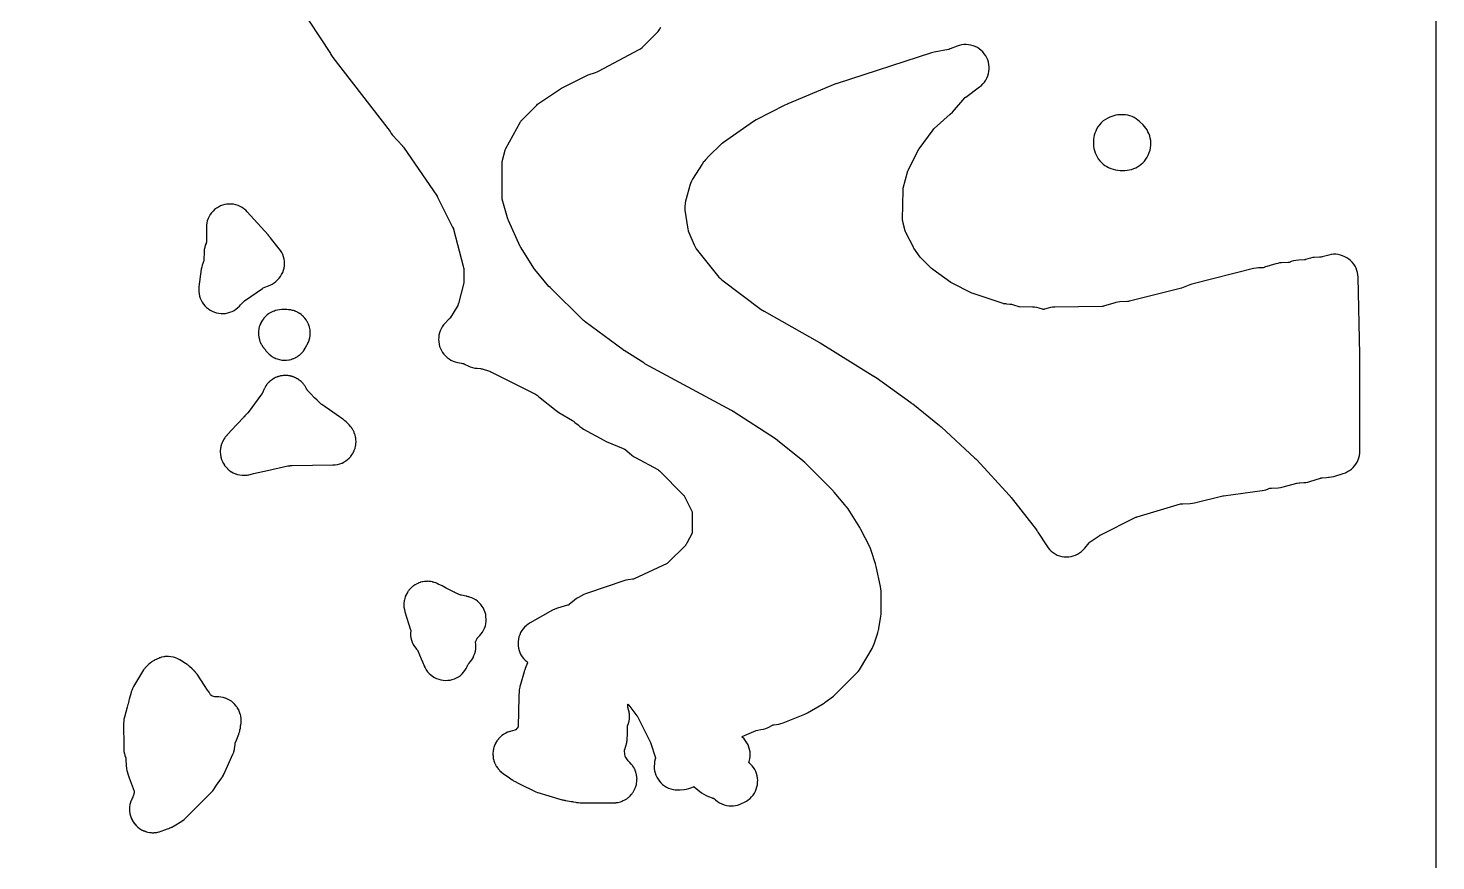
# Model space of a CAD drawing. Header units: millimetres. Extents: x 0 to 300, y 0 to 300.
# Drawn here: x 150 to 300, y 125.6 to 214.3 of the extents above; entities that cross this region are included whole.
import ezdxf

# ---------------------------------------------------------------- set-up
doc = ezdxf.new("R2010")
doc.units = ezdxf.units.MM
doc.layers.add('CUT', color=7, linetype='CONTINUOUS')

msp = doc.modelspace()

# ---------------------------------------------------------------- linework, layer by layer
at = {"layer": 'CUT'}
for points in [[(0, 0.06), (0, 299.94), (0, 299.95), (0, 299.98), (0, 299.99), (0.01, 300), (0.02, 300), (0.05, 300), (0.06, 300), (299.9, 300), (299.91, 300), (299.94, 300), (299.95, 300), (299.96, 300), (299.96, 299.99), (299.96, 299.98), (299.96, 299.95), (299.96, 299.94), (299.96, 0.06)], [(178.83, 216.75), (182.19, 211.62), (182.24, 211.53), (182.31, 211.41), (182.45, 211.22), (188.54, 203.31), (188.58, 203.25), (188.66, 203.12), (188.81, 202.95), (189.87, 201.8), (189.88, 201.78), (189.91, 201.74), (189.95, 201.68), (189.96, 201.66), (193.54, 196.43), (193.56, 196.4), (193.57, 196.39), (193.59, 196.35), (193.59, 196.34), (193.6, 196.34), (195.2, 193.15), (195.28, 192.95), (195.28, 192.94), (195.29, 192.92), (196.33, 188.99), (196.34, 188.96), (196.38, 188.8), (196.39, 188.76), (196.39, 188.75), (196.39, 188.72), (196.39, 187.3), (196.39, 187.24), (196.39, 187.23), (196.39, 187.21), (195.82, 185), (195.8, 184.96), (195.8, 184.94), (195.79, 184.9), (195.76, 184.82), (195.75, 184.81), (195.75, 184.8), (194.97, 183.52), (194.96, 183.51), (194.93, 183.47), (194.91, 183.45), (194.91, 183.44), (194.89, 183.42), (194.85, 183.38), (194.82, 183.35), (194.81, 183.34), (194.4, 182.91), (194.25, 182.73), (194.1, 182.53), (193.98, 182.32), (193.88, 182.1), (193.81, 181.87), (193.75, 181.63), (193.72, 181.39), (193.71, 181.15), (193.72, 180.91), (193.76, 180.67), (193.82, 180.43), (193.91, 180.21), (194.01, 179.99), (194.14, 179.78), (194.28, 179.59), (194.45, 179.41), (194.63, 179.25), (194.82, 179.1), (195.03, 178.98), (195.25, 178.87), (195.47, 178.79), (195.71, 178.73), (196.15, 178.64), (196.24, 178.62), (196.32, 178.61), (196.34, 178.61), (196.36, 178.61), (196.39, 178.6), (196.41, 178.59), (196.42, 178.59), (196.54, 178.51), (196.86, 178.35), (197.09, 178.25), (197.32, 178.18), (197.56, 178.12), (197.81, 178.1), (198.17, 178.07), (198.25, 178.06), (198.36, 178.03), (199.13, 177.78), (199.19, 177.76), (199.25, 177.73), (199.26, 177.72), (204.05, 175.34), (204.14, 175.29), (204.15, 175.28), (204.16, 175.27), (204.17, 175.26), (204.18, 175.26), (204.19, 175.25), (204.2, 175.24), (204.34, 175.11), (206.22, 173.6), (206.53, 173.39), (207.97, 172.55), (207.98, 172.54), (208, 172.52), (208.07, 172.48), (208.13, 172.43), (208.14, 172.42), (208.16, 172.41), (208.23, 172.34), (208.58, 172.06), (208.73, 171.93), (208.77, 171.9), (208.96, 171.75), (208.99, 171.73), (209.16, 171.63), (211.3, 170.43), (211.55, 170.31), (213.37, 169.54), (213.44, 169.51), (213.49, 169.49), (213.55, 169.47), (213.57, 169.46), (213.58, 169.45), (213.59, 169.45), (213.72, 169.33), (213.77, 169.29), (214.3, 168.86), (214.49, 168.72), (214.68, 168.6), (217.06, 167.31), (217.12, 167.27), (217.14, 167.26), (217.15, 167.25), (217.25, 167.16), (219.82, 164.58), (219.85, 164.56), (219.86, 164.55), (219.86, 164.54), (219.87, 164.54), (219.87, 164.53), (219.89, 164.5), (220.7, 162.87), (220.73, 162.82), (220.74, 162.8), (220.74, 162.78), (220.74, 162.77), (220.74, 162.74), (220.74, 160.66), (220.74, 160.64), (220.74, 160.62), (220.73, 160.59), (220.73, 160.58), (220.71, 160.55), (220.15, 159.47), (220.13, 159.44), (220.11, 159.4), (220.08, 159.32), (220.06, 159.3), (220.06, 159.29), (220.03, 159.26), (220, 159.22), (218.16, 157.41), (218.09, 157.34), (218.06, 157.32), (214.56, 155.68), (214.55, 155.68), (214.53, 155.67), (214.47, 155.64), (214.45, 155.63), (214.43, 155.63), (214.37, 155.62), (213.92, 155.56), (213.67, 155.52), (213.43, 155.45), (209.57, 154.16), (209.37, 154.09), (209.18, 153.99), (208.62, 153.69), (208.4, 153.56), (208.2, 153.41), (207.61, 152.92), (207.57, 152.89), (207.55, 152.87), (207.54, 152.87), (207.52, 152.86), (207.51, 152.86), (207.48, 152.85), (207.46, 152.85), (206.37, 152.53), (206.11, 152.44), (205.86, 152.32), (203.46, 150.99), (203.25, 150.86), (203.06, 150.71), (202.88, 150.54), (202.71, 150.36), (202.57, 150.16), (202.45, 149.95), (202.35, 149.72), (202.27, 149.49), (202.21, 149.25), (202.18, 149.01), (202.17, 148.77), (202.19, 148.52), (202.22, 148.28), (202.29, 148.04), (202.37, 147.81), (202.48, 147.59), (202.61, 147.38), (202.76, 147.19), (202.92, 147.01), (203.11, 146.85), (203.2, 146.77), (203.21, 146.77), (203.21, 146.76), (203.21, 146.75), (203.19, 146.71), (202.94, 146.12), (202.94, 146.11), (202.94, 146.1), (202.9, 145.99), (202.87, 145.9), (202.84, 145.82), (202.83, 145.81), (202.82, 145.78), (202.44, 144.42), (202.38, 144.19), (202.38, 144.18), (202.37, 144.15), (202.37, 144.14), (202.31, 143.86), (202.31, 143.85), (202.28, 143.56), (202.28, 143.55), (202.28, 143.5), (202.28, 143.46), (202.27, 143.37), (202.26, 143.06), (202.17, 139.98), (202.17, 139.95), (202.17, 139.93), (202.17, 139.91), (202.17, 139.9), (202.17, 139.89), (202.17, 139.88), (202.16, 139.87), (202.16, 139.86), (202.14, 139.84), (202.13, 139.82), (202.1, 139.78), (202.02, 139.68), (202.02, 139.67), (202.01, 139.66), (202, 139.65), (202, 139.64), (201.99, 139.63), (201.98, 139.62), (201.98, 139.61), (201.97, 139.61), (201.96, 139.6), (201.95, 139.6), (201.94, 139.59), (201.93, 139.59), (201.92, 139.58), (201.91, 139.58), (201.89, 139.57), (201.85, 139.56), (201.32, 139.41), (201.29, 139.4), (201.08, 139.33), (201.06, 139.32), (200.86, 139.23), (200.65, 139.11), (200.63, 139.09), (200.45, 138.97), (200.27, 138.81), (200.1, 138.63), (200.08, 138.6), (199.95, 138.44), (199.93, 138.42), (199.93, 138.41), (199.93, 138.4), (199.92, 138.39), (199.82, 138.23), (199.81, 138.2), (199.71, 138.01), (199.7, 137.98), (199.68, 137.92), (199.66, 137.87), (199.64, 137.84), (199.62, 137.78), (199.61, 137.75), (199.57, 137.61), (199.56, 137.56), (199.56, 137.55), (199.56, 137.53), (199.55, 137.51), (199.55, 137.5), (199.55, 137.47), (199.54, 137.43), (199.52, 137.31), (199.52, 137.29), (199.52, 137.28), (199.51, 137.27), (199.5, 137.12), (199.5, 137.07), (199.5, 137.06), (199.5, 137.05), (199.5, 137.04), (199.5, 137.03), (199.5, 136.99), (199.5, 136.94), (199.5, 136.89), (199.51, 136.85), (199.51, 136.82), (199.51, 136.79), (199.51, 136.78), (199.51, 136.75), (199.52, 136.73), (199.52, 136.72), (199.54, 136.57), (199.54, 136.56), (199.54, 136.54), (199.59, 136.34), (199.6, 136.3), (199.66, 136.12), (199.67, 136.1), (199.68, 136.07), (199.71, 136.01), (199.74, 135.95), (199.77, 135.88), (199.77, 135.87), (199.78, 135.85), (199.85, 135.73), (199.87, 135.7), (199.89, 135.67), (199.89, 135.66), (199.9, 135.64), (199.97, 135.55), (199.98, 135.54), (200.01, 135.5), (200.03, 135.47), (200.04, 135.46), (200.04, 135.45), (200.05, 135.44), (200.19, 135.28), (200.21, 135.26), (200.37, 135.11), (200.39, 135.09), (200.56, 134.96), (200.58, 134.94), (201.26, 134.47), (201.54, 134.27), (201.56, 134.26), (201.58, 134.25), (201.61, 134.23), (201.63, 134.22), (201.66, 134.2), (201.69, 134.17), (201.86, 134.08), (201.87, 134.08), (202.19, 133.92), (202.27, 133.88), (202.34, 133.84), (202.46, 133.78), (203.85, 133.08), (203.86, 133.08), (204.06, 132.99), (204.26, 132.92), (204.27, 132.91), (206.64, 132.21), (206.74, 132.18), (206.78, 132.17), (206.88, 132.14), (206.89, 132.14), (206.9, 132.13), (206.91, 132.13), (206.94, 132.12), (207.04, 132.1), (207.07, 132.09), (207.16, 132.08), (207.18, 132.07), (207.19, 132.07), (207.2, 132.07), (207.22, 132.06), (207.25, 132.05), (207.82, 131.96), (207.87, 131.95), (207.96, 131.94), (208.08, 131.92), (208.32, 131.88), (208.39, 131.86), (208.45, 131.85), (208.57, 131.83), (208.6, 131.83), (208.62, 131.83), (208.78, 131.81), (208.83, 131.81), (208.99, 131.8), (209.04, 131.8), (209.23, 131.8), (210.02, 131.8), (212.35, 131.81), (212.6, 131.82), (212.6, 131.83), (212.76, 131.85), (212.77, 131.85), (212.78, 131.85), (212.85, 131.86), (213.09, 131.92), (213.3, 132), (213.32, 132.01), (213.54, 132.12), (213.75, 132.25), (213.82, 132.3), (213.84, 132.31), (213.87, 132.33), (213.95, 132.39), (214.01, 132.45), (214.12, 132.56), (214.13, 132.56), (214.14, 132.57), (214.15, 132.58), (214.16, 132.6), (214.28, 132.74), (214.3, 132.75), (214.38, 132.86), (214.42, 132.91), (214.44, 132.94), (214.44, 132.95), (214.56, 133.16), (214.66, 133.37), (214.66, 133.38), (214.67, 133.39), (214.75, 133.62), (214.77, 133.7), (214.78, 133.74), (214.78, 133.77), (214.8, 133.86), (214.83, 134.08), (214.83, 134.09), (214.84, 134.1), (214.84, 134.11), (214.84, 134.2), (214.84, 134.33), (214.84, 134.34), (214.85, 134.35), (214.84, 134.47), (214.83, 134.51), (214.83, 134.54), (214.83, 134.57), (214.83, 134.58), (214.83, 134.6), (214.82, 134.66), (214.82, 134.68), (214.81, 134.7), (214.79, 134.81), (214.79, 134.83), (214.79, 134.84), (214.79, 134.85), (214.78, 134.88), (214.77, 134.9), (214.73, 135.05), (214.72, 135.08), (214.71, 135.11), (214.71, 135.13), (214.7, 135.15), (214.67, 135.24), (214.65, 135.28), (214.64, 135.29), (214.64, 135.3), (214.64, 135.31), (214.6, 135.39), (214.59, 135.41), (214.57, 135.44), (214.54, 135.5), (214.54, 135.51), (214.53, 135.54), (214.5, 135.58), (214.49, 135.59), (214.46, 135.63), (214.45, 135.65), (214.45, 135.66), (214.44, 135.68), (214.42, 135.71), (214.41, 135.72), (214.39, 135.74), (214.31, 135.85), (214.31, 135.86), (214.3, 135.87), (214.27, 135.91), (214.25, 135.94), (214.24, 135.94), (214.1, 136.09), (214.07, 136.12), (214.06, 136.13), (214.03, 136.16), (213.93, 136.25), (213.92, 136.25), (213.91, 136.26), (213.91, 136.27), (213.9, 136.28), (213.9, 136.29), (213.89, 136.3), (213.69, 136.59), (213.66, 136.62), (213.65, 136.64), (213.64, 136.66), (213.63, 136.66), (213.62, 136.68), (213.62, 136.69), (213.61, 136.73), (213.61, 136.74), (213.6, 136.75), (213.6, 136.76), (213.52, 137.32), (213.52, 137.33), (213.52, 137.35), (213.52, 137.39), (213.53, 137.44), (213.54, 137.47), (213.54, 137.48), (213.7, 138), (213.72, 138.07), (213.74, 138.14), (213.76, 138.22), (213.76, 138.23), (213.76, 138.25), (213.77, 138.29), (213.78, 138.33), (213.8, 138.44), (213.81, 138.6), (213.81, 138.64), (213.81, 138.67), (213.82, 139.05), (213.82, 139.15), (213.83, 139.26), (213.83, 139.32), (213.85, 139.92), (213.85, 139.96), (213.85, 139.97), (213.85, 139.99), (213.85, 140), (213.85, 140.01), (213.85, 140.02), (213.85, 140.03), (213.86, 140.06), (213.87, 140.07), (213.88, 140.1), (213.88, 140.11), (213.89, 140.14), (213.91, 140.18), (213.93, 140.24), (213.96, 140.33), (213.96, 140.34), (213.97, 140.38), (214.01, 140.56), (214.02, 140.56), (214.04, 140.71), (214.05, 140.79), (214.05, 140.8), (214.06, 141.03), (214.05, 141.26), (214.05, 141.27), (214.05, 141.28), (214.05, 141.29), (214.04, 141.3), (214.04, 141.32), (214.03, 141.37), (214.02, 141.44), (214.02, 141.47), (214.02, 141.5), (214.01, 141.5), (213.96, 141.72), (213.96, 141.73), (213.92, 141.84), (213.9, 141.89), (213.89, 141.94), (213.88, 141.96), (213.87, 141.99), (213.87, 142), (213.87, 142.01), (213.87, 142.02), (213.87, 142.03), (213.87, 142.05), (213.87, 142.08), (213.87, 142.12), (213.86, 142.26), (213.86, 142.31), (213.86, 142.32), (213.88, 142.31), (213.89, 142.31), (213.92, 142.28), (213.93, 142.26), (213.98, 142.21), (214.84, 141.09), (214.85, 141.07), (214.92, 140.94), (216.26, 138.29), (216.28, 138.25), (216.29, 138.23), (216.29, 138.22), (216.82, 136.62), (216.84, 136.58), (216.83, 136.56), (216.83, 136.55), (216.8, 136.45), (216.73, 136.21), (216.7, 135.97), (216.68, 135.72), (216.69, 135.47), (216.72, 135.23), (216.78, 134.99), (216.86, 134.75), (216.97, 134.53), (217.09, 134.32), (217.24, 134.12), (217.4, 133.93), (217.58, 133.77), (217.78, 133.62), (217.99, 133.49), (218.22, 133.38), (218.45, 133.3), (218.69, 133.24), (218.93, 133.2), (219.18, 133.19), (219.21, 133.19), (219.44, 133.2), (219.85, 133.24), (219.87, 133.24), (219.89, 133.24), (220.14, 133.28), (220.37, 133.34), (220.6, 133.42), (220.88, 133.53), (220.91, 133.54), (220.94, 133.52), (221.73, 132.88), (221.96, 132.72), (222.21, 132.58), (222.47, 132.47), (222.86, 132.34), (222.9, 132.32), (222.98, 132.29), (222.99, 132.29), (223.02, 132.27), (223.03, 132.26), (223.05, 132.25), (223.09, 132.22), (223.14, 132.19), (223.22, 132.12), (223.42, 131.96), (223.64, 131.81), (223.87, 131.7), (224.12, 131.6), (224.37, 131.53), (224.63, 131.49), (224.89, 131.48), (224.9, 131.48), (225.13, 131.49), (225.35, 131.52), (225.57, 131.57), (225.78, 131.64), (225.99, 131.73), (226.3, 131.88), (226.51, 131.99), (226.71, 132.13), (226.89, 132.28), (227.06, 132.45), (227.22, 132.64), (227.35, 132.84), (227.46, 133.05), (227.56, 133.27), (227.63, 133.5), (227.68, 133.73), (227.7, 133.97), (227.71, 134.21), (227.69, 134.45), (227.65, 134.69), (227.58, 134.92), (227.5, 135.14), (227.39, 135.35), (227.26, 135.56), (227.12, 135.75), (226.95, 135.92), (226.79, 136.06), (226.79, 136.07), (226.78, 136.07), (226.77, 136.08), (226.78, 136.11), (226.81, 136.23), (226.87, 136.48), (226.9, 136.73), (226.91, 136.99), (226.89, 137.24), (226.84, 137.49), (226.77, 137.74), (226.68, 137.98), (226.56, 138.2), (226.42, 138.41), (226.25, 138.61), (226.07, 138.79), (226.02, 138.84), (226.03, 138.85), (226.06, 138.86), (227.54, 139.53), (227.55, 139.53), (227.56, 139.53), (227.72, 139.56), (228.05, 139.61), (228.32, 139.66), (228.57, 139.74), (228.82, 139.85), (229.29, 140.09), (229.32, 140.11), (229.37, 140.12), (229.43, 140.13), (229.72, 140.16), (229.96, 140.2), (230.19, 140.25), (230.42, 140.33), (232.72, 141.26), (233.02, 141.41), (234.54, 142.28), (234.73, 142.4), (234.82, 142.47), (234.9, 142.53), (235.78, 143.19), (236.05, 143.42), (238.28, 145.65), (238.42, 145.81), (238.56, 145.98), (238.67, 146.16), (239.89, 148.26), (240.01, 148.49), (240.1, 148.73), (240.11, 148.76), (240.5, 149.91), (240.5, 149.92), (240.51, 149.95), (240.59, 150.25), (240.6, 150.3), (240.61, 150.37), (240.84, 151.71), (240.87, 151.92), (240.88, 152.13), (240.88, 152.15), (240.88, 152.17), (240.86, 154.35), (240.84, 154.61), (240.8, 154.86), (240.34, 157), (240.27, 157.28), (239.78, 158.7), (239.75, 158.8), (239.71, 158.92), (239.61, 159.14), (238.7, 160.94), (238.58, 161.14), (237.33, 163.12), (237.17, 163.35), (237.11, 163.43), (236.99, 163.56), (235.84, 164.92), (235.8, 164.97), (235.75, 165.03), (235.59, 165.2), (232.81, 167.98), (232.73, 168.06), (232.53, 168.24), (229.82, 170.42), (229.81, 170.42), (229.6, 170.58), (225.1, 173.49), (224.93, 173.59), (215.7, 178.59), (215.57, 178.67), (213.47, 179.99), (213.44, 180.01), (213.37, 180.07), (209.31, 183.06), (209.3, 183.07), (209.24, 183.12), (209.15, 183.19), (209.13, 183.21), (205.58, 186.7), (205.47, 186.82), (203.96, 188.63), (203.96, 188.64), (203.86, 188.77), (202.49, 190.95), (202.45, 191.01), (202.43, 191.04), (202.41, 191.09), (201.15, 193.85), (201.13, 193.9), (201.11, 193.95), (201.09, 194.01), (201.08, 194.02), (201.04, 194.14), (200.5, 196.13), (200.48, 196.19), (200.48, 196.24), (200.48, 200.02), (200.48, 200.1), (200.48, 200.11), (200.49, 200.12), (200.49, 200.14), (200.8, 201.34), (200.81, 201.36), (200.86, 201.51), (202.43, 204.34), (202.45, 204.37), (202.46, 204.38), (202.51, 204.47), (202.52, 204.49), (202.54, 204.51), (204.17, 206.14), (204.24, 206.22), (204.25, 206.22), (206.71, 207.88), (206.79, 207.93), (206.86, 207.97), (209.51, 209.29), (209.66, 209.35), (210.42, 209.61), (210.62, 209.68), (210.81, 209.78), (215, 212.02), (215.21, 212.14), (215.41, 212.29), (215.59, 212.45), (216.93, 213.79), (217.1, 213.99), (217.26, 214.2), (217.39, 214.43)]]:
    msp.add_lwpolyline(points, dxfattribs=at)
for points in [[(220.26, 192.95), (220.31, 192.75), (220.38, 192.56), (220.93, 191.25), (221.03, 191.04), (221.15, 190.84), (221.29, 190.66), (223.44, 187.98), (223.58, 187.82), (223.73, 187.67), (223.89, 187.54), (228.09, 184.38), (228.2, 184.3), (228.23, 184.28), (228.39, 184.18), (234.29, 180.86), (234.3, 180.85), (234.37, 180.81), (240.01, 177.3), (240.04, 177.28), (240.08, 177.26), (240.27, 177.15), (240.33, 177.12), (240.34, 177.11), (244.03, 174.44), (244.04, 174.43), (244.1, 174.39), (244.11, 174.39), (244.14, 174.36), (244.22, 174.3), (247.07, 172.01), (247.15, 171.95), (247.19, 171.91), (247.23, 171.88), (247.24, 171.87), (247.28, 171.84), (250.82, 168.57), (250.85, 168.54), (250.94, 168.46), (251, 168.41), (251.05, 168.36), (254.51, 164.58), (254.53, 164.55), (254.59, 164.49), (254.6, 164.47), (254.61, 164.46), (254.65, 164.42), (254.71, 164.35), (257.4, 160.88), (257.42, 160.85), (257.47, 160.78), (257.48, 160.77), (257.5, 160.74), (257.53, 160.7), (257.55, 160.66), (258.5, 159.17), (258.64, 158.97), (258.81, 158.78), (258.99, 158.61), (259.19, 158.46), (259.4, 158.32), (259.62, 158.21), (259.86, 158.13), (260.1, 158.06), (260.34, 158.02), (260.59, 158.01), (260.84, 158.02), (261.09, 158.06), (261.33, 158.12), (261.57, 158.2), (261.79, 158.31), (262.01, 158.44), (262.21, 158.59), (262.39, 158.75), (262.56, 158.94), (263.01, 159.51), (263.04, 159.54), (263.05, 159.55), (263.06, 159.56), (263.12, 159.6), (264.09, 160.27), (264.13, 160.3), (264.17, 160.32), (264.19, 160.33), (268, 162.23), (268.02, 162.24), (268.05, 162.25), (268.07, 162.26), (268.09, 162.27), (268.12, 162.28), (268.15, 162.29), (272.74, 163.65), (272.82, 163.66), (272.87, 163.67), (272.89, 163.67), (272.91, 163.67), (273.02, 163.67), (273.79, 163.71), (274.02, 163.74), (274.24, 163.78), (277.26, 164.5), (277.3, 164.51), (277.33, 164.51), (281.46, 165.07), (281.66, 165.11), (281.86, 165.16), (282.05, 165.23), (282.1, 165.25), (282.17, 165.28), (282.28, 165.33), (282.32, 165.34), (282.33, 165.34), (282.34, 165.34), (282.4, 165.34), (282.45, 165.34), (283.15, 165.37), (283.42, 165.4), (283.69, 165.46), (285.16, 165.86), (285.19, 165.86), (285.39, 165.9), (285.42, 165.9), (285.45, 165.91), (285.47, 165.91), (285.88, 165.92), (286.1, 165.94), (286.32, 165.98), (286.54, 166.04), (287.66, 166.4), (287.71, 166.41), (287.73, 166.42), (287.75, 166.42), (287.78, 166.43), (287.79, 166.43), (287.84, 166.44), (288.32, 166.46), (288.53, 166.49), (288.54, 166.49), (288.56, 166.49), (288.6, 166.49), (288.84, 166.53), (289.08, 166.59), (290.1, 166.9), (290.33, 166.98), (290.55, 167.09), (290.76, 167.21), (290.96, 167.36), (291.14, 167.52), (291.3, 167.71), (291.45, 167.9), (291.58, 168.11), (291.68, 168.34), (291.76, 168.57), (291.82, 168.81), (291.86, 169.05), (291.87, 169.29), (291.85, 179.53), (291.85, 179.58), (291.68, 187.79), (291.66, 188.04), (291.62, 188.29), (291.55, 188.53), (291.46, 188.76), (291.35, 188.98), (291.21, 189.2), (291.06, 189.39), (290.88, 189.57), (290.69, 189.73), (290.48, 189.87), (290.27, 189.99), (290.03, 190.09), (289.8, 190.16), (289.55, 190.21), (289.3, 190.24), (289.05, 190.24), (288.8, 190.21), (288.56, 190.16), (287.86, 189.98), (287.74, 189.95), (287.7, 189.94), (287.64, 189.93), (287.56, 189.93), (287, 189.9), (286.85, 189.89), (286.59, 189.84), (286.33, 189.77), (286.09, 189.68), (286.05, 189.66), (286.03, 189.65), (285.97, 189.64), (285.32, 189.62), (285.06, 189.59), (284.8, 189.54), (284.54, 189.46), (284.47, 189.43), (284.45, 189.42), (284.33, 189.38), (284.32, 189.37), (284.31, 189.37), (284.3, 189.37), (284.29, 189.37), (284.22, 189.37), (283.53, 189.34), (283.32, 189.32), (283.11, 189.28), (282.9, 189.23), (281.71, 188.86), (281.66, 188.84), (281.57, 188.81), (281.54, 188.8), (281.51, 188.8), (281.06, 188.79), (280.8, 188.77), (280.54, 188.72), (274.11, 187.11), (274.11, 187.1), (273.96, 187.07), (273.75, 186.99), (272.85, 186.64), (272.73, 186.6), (272.71, 186.59), (267.32, 185.24), (267.3, 185.24), (267.22, 185.22), (267.21, 185.22), (267.14, 185.21), (267.1, 185.2), (266.29, 185.17), (266.07, 185.15), (265.85, 185.11), (265.64, 185.05), (264.55, 184.71), (264.48, 184.69), (264.47, 184.69), (264.44, 184.69), (264.41, 184.69), (259.38, 184.62), (259.37, 184.62), (259.35, 184.62), (259.13, 184.61), (258.9, 184.58), (258.67, 184.52), (258.28, 184.41), (258.24, 184.4), (258.19, 184.38), (258.16, 184.37), (258.15, 184.37), (258.13, 184.36), (258.11, 184.37), (258.04, 184.39), (257.68, 184.5), (257.45, 184.56), (257.21, 184.6), (256.97, 184.62), (255.61, 184.65), (255.53, 184.65), (255.52, 184.65), (255.45, 184.68), (255.2, 184.77), (254.99, 184.84), (254.79, 184.88), (254.58, 184.91), (254.25, 184.94), (254.17, 184.95), (254, 184.96), (253.99, 184.96), (253.97, 184.96), (253.89, 184.98), (253.86, 184.99), (250.66, 186.06), (250.54, 186.1), (250.52, 186.11), (248.35, 187.21), (248.28, 187.24), (246.37, 188.63), (246.33, 188.66), (246.23, 188.73), (246.21, 188.74), (246.19, 188.76), (245.08, 189.86), (245.05, 189.89), (245.04, 189.9), (245.03, 189.92), (245.02, 189.94), (244.35, 190.89), (244.31, 190.96), (244.29, 191), (243.49, 192.56), (243.46, 192.64), (243.45, 192.65), (243.43, 192.75), (243.21, 193.56), (243.2, 193.61), (243.2, 193.62), (243.18, 193.69), (243.17, 193.73), (243.17, 193.76), (243.14, 193.88), (243.14, 193.95), (243.19, 197.08), (243.19, 197.15), (243.19, 197.17), (243.2, 197.2), (243.21, 197.23), (243.22, 197.29), (243.72, 199.13), (243.73, 199.16), (243.74, 199.18), (243.75, 199.2), (244.83, 201.36), (244.85, 201.4), (244.91, 201.48), (246.4, 203.52), (246.47, 203.61), (246.48, 203.63), (246.49, 203.64), (246.5, 203.64), (246.51, 203.66), (246.52, 203.66), (248.23, 205.16), (248.47, 205.4), (249.78, 206.92), (249.81, 206.95), (249.83, 206.97), (249.88, 207), (251.34, 208.07), (251.54, 208.23), (251.71, 208.4), (251.87, 208.59), (252.01, 208.8), (252.13, 209.02), (252.22, 209.25), (252.3, 209.49), (252.34, 209.73), (252.37, 209.98), (252.37, 210.23), (252.34, 210.48), (252.29, 210.72), (252.21, 210.96), (252.12, 211.19), (252, 211.4), (251.85, 211.61), (251.69, 211.8), (251.51, 211.97), (251.32, 212.13), (251.11, 212.26), (250.89, 212.37), (250.65, 212.46), (250.41, 212.53), (250.17, 212.57), (249.92, 212.59), (249.67, 212.58), (249.42, 212.55), (249.18, 212.49), (248.95, 212.41), (248.23, 212.13), (248.19, 212.12), (248.18, 212.11), (248.15, 212.1), (248.12, 212.09), (248.02, 212.07), (246.52, 211.79), (246.21, 211.71), (236.16, 208.45), (236.13, 208.44), (235.92, 208.37), (230.93, 206.28), (230.84, 206.23), (230.8, 206.21), (230.77, 206.2), (230.61, 206.13), (227.55, 204.57), (227.26, 204.39), (224.08, 202.17), (224.07, 202.16), (224.05, 202.15), (223.94, 202.06), (223.85, 202), (223.67, 201.84), (223.66, 201.83), (222.64, 200.84), (222.53, 200.73), (222.1, 200.26), (221.99, 200.13), (221.95, 200.08), (221.78, 199.85), (220.76, 198.23), (220.65, 198.02), (220.55, 197.8), (220.47, 197.57), (220.07, 196.14), (220.02, 195.92), (219.99, 195.68), (219.96, 195.33), (219.95, 195.12), (219.95, 195.1), (219.96, 194.91), (219.98, 194.72), (220.22, 193.15)], [(267.06, 199.19), (267.3, 199.23), (267.54, 199.29), (267.77, 199.37), (267.99, 199.47), (268.16, 199.56), (268.37, 199.69), (268.57, 199.83), (268.75, 200), (268.92, 200.18), (269.07, 200.38), (269.19, 200.59), (269.3, 200.81), (269.42, 201.1), (269.51, 201.35), (269.57, 201.6), (269.6, 201.86), (269.61, 202.12), (269.59, 202.38), (269.54, 202.63), (269.47, 202.88), (269.37, 203.12), (269.29, 203.29), (269.19, 203.49), (269.07, 203.68), (268.93, 203.86), (268.77, 204.02), (268.39, 204.39), (268.21, 204.55), (268.02, 204.69), (267.81, 204.81), (267.59, 204.92), (267.36, 205), (267.13, 205.05), (266.89, 205.09), (266.65, 205.1), (266.3, 205.1), (266.08, 205.09), (265.86, 205.06), (265.64, 205.01), (265.43, 204.94), (265.23, 204.86), (265.02, 204.76), (264.77, 204.62), (264.53, 204.46), (264.32, 204.27), (264.31, 204.26), (264.12, 204.05), (263.96, 203.81), (263.82, 203.56), (263.72, 203.35), (263.64, 203.15), (263.57, 202.94), (263.52, 202.72), (263.49, 202.5), (263.48, 202.28), (263.48, 202), (263.49, 201.76), (263.53, 201.52), (263.58, 201.29), (263.66, 201.06), (263.77, 200.84), (263.88, 200.63), (264, 200.41), (264.15, 200.21), (264.32, 200.02), (264.33, 200.01), (264.51, 199.85), (264.69, 199.71), (264.89, 199.59), (265.1, 199.49), (265.33, 199.39), (265.57, 199.3), (265.82, 199.23), (266.07, 199.19), (266.33, 199.18), (266.82, 199.18)], [(168.41, 185.34), (168.53, 185.13), (168.66, 184.93), (168.82, 184.74), (168.99, 184.57), (169.18, 184.42), (169.38, 184.28), (169.59, 184.17), (169.82, 184.08), (170.05, 184.01), (170.29, 183.96), (170.53, 183.93), (170.77, 183.93), (171.01, 183.95), (171.25, 184), (171.48, 184.07), (171.71, 184.16), (171.92, 184.27), (172.12, 184.4), (172.31, 184.56), (172.49, 184.72), (172.61, 184.85), (172.96, 185.21), (172.99, 185.24), (173, 185.25), (173.02, 185.27), (174.95, 186.61), (174.97, 186.63), (174.98, 186.63), (175.02, 186.66), (175.03, 186.66), (175.76, 186.97), (175.98, 187.07), (176.19, 187.2), (176.38, 187.34), (176.56, 187.51), (176.73, 187.69), (176.87, 187.88), (176.99, 188.09), (177.1, 188.31), (177.18, 188.54), (177.24, 188.77), (177.28, 189.01), (177.29, 189.26), (177.28, 189.5), (177.25, 189.74), (177.19, 189.98), (177.11, 190.21), (177.01, 190.43), (176.88, 190.64), (176.74, 190.83), (175.77, 192.04), (175.74, 192.08), (175.69, 192.14), (175.65, 192.19), (175.56, 192.31), (173.33, 194.78), (173.16, 194.95), (172.97, 195.1), (172.77, 195.23), (172.56, 195.35), (172.34, 195.44), (172.11, 195.52), (171.87, 195.57), (171.64, 195.59), (171.39, 195.6), (171.15, 195.58), (170.92, 195.54), (170.69, 195.47), (170.46, 195.39), (170.25, 195.28), (170.04, 195.15), (169.85, 195.01), (169.68, 194.84), (169.52, 194.66), (169.38, 194.47), (169.25, 194.26), (169.15, 194.04), (169.07, 193.81), (169.02, 193.58), (168.98, 193.34), (168.97, 193.1), (168.97, 191.56), (168.97, 191.53), (168.97, 191.51), (168.96, 191.49), (168.96, 191.48), (168.93, 191.41), (168.85, 191.2), (168.79, 190.97), (168.75, 190.75), (168.73, 190.52), (168.7, 189.65), (168.7, 189.6), (168.7, 189.56), (168.7, 189.54), (168.7, 189.53), (168.67, 189.46), (168.6, 189.28), (168.52, 189.07), (168.47, 188.87), (168.43, 188.66), (168.18, 186.76), (168.16, 186.51), (168.16, 186.27), (168.19, 186.03), (168.24, 185.79), (168.32, 185.56)], [(175.32, 179.96), (175.48, 179.77), (175.65, 179.6), (175.66, 179.6), (175.84, 179.45), (175.85, 179.44), (175.86, 179.44), (175.95, 179.37), (175.97, 179.36), (176, 179.34), (176.06, 179.3), (176.19, 179.23), (176.22, 179.22), (176.25, 179.21), (176.26, 179.2), (176.28, 179.19), (176.33, 179.17), (176.35, 179.16), (176.37, 179.15), (176.51, 179.09), (176.76, 179.02), (177, 178.98), (177.25, 178.96), (177.36, 178.96), (177.38, 178.96), (177.4, 178.97), (177.44, 178.97), (177.5, 178.97), (177.74, 179), (177.75, 179), (177.76, 179), (177.77, 179), (177.82, 179.01), (177.99, 179.05), (178, 179.05), (178.06, 179.08), (178.12, 179.1), (178.16, 179.11), (178.22, 179.13), (178.23, 179.13), (178.3, 179.16), (178.45, 179.23), (178.46, 179.24), (178.52, 179.27), (178.56, 179.29), (178.63, 179.33), (178.67, 179.35), (178.68, 179.36), (178.76, 179.42), (178.87, 179.5), (178.88, 179.51), (178.9, 179.53), (178.93, 179.55), (178.96, 179.57), (179.06, 179.66), (179.06, 179.67), (179.07, 179.68), (179.23, 179.85), (179.24, 179.86), (179.27, 179.9), (179.3, 179.93), (179.31, 179.95), (179.38, 180.04), (179.39, 180.05), (179.39, 180.06), (179.51, 180.26), (179.52, 180.27), (179.53, 180.3), (179.72, 180.64), (179.73, 180.66), (179.83, 180.87), (179.84, 180.89), (179.91, 181.08), (179.92, 181.1), (179.92, 181.12), (179.98, 181.34), (179.98, 181.36), (180.02, 181.59), (180.02, 181.6), (180.03, 181.84), (180.02, 182.09), (180.01, 182.16), (180.01, 182.17), (180.01, 182.2), (179.99, 182.34), (179.95, 182.48), (179.95, 182.49), (179.94, 182.53), (179.92, 182.58), (179.84, 182.8), (179.84, 182.81), (179.74, 183.02), (179.73, 183.04), (179.72, 183.05), (179.7, 183.09), (179.68, 183.13), (179.64, 183.19), (179.61, 183.24), (179.61, 183.25), (179.6, 183.25), (179.46, 183.43), (179.45, 183.45), (179.35, 183.56), (179.34, 183.57), (179.33, 183.58), (179.32, 183.59), (179.3, 183.62), (179.29, 183.62), (179.28, 183.63), (179.23, 183.68), (179.17, 183.74), (179.12, 183.78), (179.11, 183.78), (179.1, 183.79), (179.1, 183.8), (179.07, 183.82), (178.92, 183.93), (178.89, 183.95), (178.87, 183.96), (178.85, 183.97), (178.81, 183.99), (178.78, 184.01), (178.71, 184.05), (178.7, 184.06), (178.68, 184.07), (178.6, 184.11), (178.49, 184.16), (178.46, 184.17), (178.45, 184.17), (178.4, 184.19), (178.35, 184.21), (178.26, 184.24), (178.23, 184.25), (178.22, 184.25), (178.21, 184.25), (178.2, 184.26), (178.19, 184.26), (178.16, 184.27), (178.02, 184.3), (177.97, 184.31), (177.96, 184.31), (177.78, 184.34), (177.72, 184.34), (177.53, 184.35), (177.47, 184.35), (177.43, 184.35), (177.02, 184.35), (176.77, 184.34), (176.53, 184.3), (176.29, 184.24), (176.28, 184.23), (176.26, 184.22), (176.21, 184.2), (176.16, 184.19), (176.06, 184.16), (175.84, 184.05), (175.63, 183.93), (175.6, 183.9), (175.43, 183.78), (175.25, 183.62), (175.22, 183.58), (175.09, 183.44), (175.08, 183.42), (175.08, 183.41), (175.07, 183.4), (175.06, 183.39), (175.05, 183.38), (175.04, 183.37), (174.94, 183.24), (174.82, 183.03), (174.79, 182.97), (174.71, 182.81), (174.69, 182.75), (174.63, 182.58), (174.61, 182.51), (174.61, 182.5), (174.57, 182.34), (174.56, 182.29), (174.56, 182.28), (174.56, 182.27), (174.56, 182.26), (174.56, 182.25), (174.55, 182.24), (174.53, 182.1), (174.53, 182.04), (174.53, 182.02), (174.53, 181.97), (174.53, 181.92), (174.53, 181.89), (174.52, 181.85), (174.52, 181.78), (174.52, 181.77), (174.52, 181.76), (174.53, 181.6), (174.54, 181.53), (174.54, 181.52), (174.55, 181.48), (174.57, 181.36), (174.57, 181.35), (174.58, 181.34), (174.58, 181.33), (174.59, 181.28), (174.62, 181.17), (174.63, 181.14), (174.63, 181.13), (174.63, 181.12), (174.64, 181.09), (174.66, 181.04), (174.67, 181.01), (174.67, 181), (174.67, 180.99), (174.68, 180.97), (174.71, 180.89), (174.73, 180.85), (174.75, 180.8), (174.75, 180.79), (174.78, 180.74), (174.8, 180.71), (174.82, 180.67), (174.82, 180.66), (174.83, 180.64), (174.86, 180.58), (174.87, 180.57), (174.89, 180.55), (174.9, 180.53), (174.92, 180.5), (174.93, 180.48), (174.94, 180.46), (174.96, 180.43), (175, 180.37), (175.01, 180.36), (175.03, 180.34), (175.08, 180.28), (175.09, 180.26), (175.1, 180.25), (175.13, 180.22), (175.16, 180.18), (175.19, 180.15), (175.2, 180.13), (175.25, 180.07), (175.27, 180.04), (175.28, 180.03), (175.32, 179.97)], [(170.84, 170.54), (170.83, 170.52), (170.78, 170.44), (170.77, 170.43), (170.74, 170.38), (170.73, 170.36), (170.73, 170.35), (170.72, 170.33), (170.71, 170.31), (170.68, 170.25), (170.66, 170.21), (170.64, 170.16), (170.63, 170.14), (170.62, 170.12), (170.62, 170.11), (170.62, 170.1), (170.61, 170.08), (170.6, 170.05), (170.59, 170.02), (170.58, 170), (170.55, 169.93), (170.54, 169.89), (170.54, 169.87), (170.54, 169.86), (170.53, 169.85), (170.52, 169.8), (170.52, 169.79), (170.5, 169.68), (170.48, 169.61), (170.46, 169.45), (170.46, 169.44), (170.45, 169.37), (170.45, 169.26), (170.45, 169.19), (170.45, 169.12), (170.46, 168.99), (170.46, 168.97), (170.46, 168.94), (170.46, 168.92), (170.46, 168.91), (170.47, 168.9), (170.47, 168.88), (170.5, 168.7), (170.51, 168.64), (170.58, 168.4), (170.65, 168.23), (170.67, 168.18), (170.76, 168), (170.78, 167.96), (170.89, 167.79), (170.91, 167.75), (171.04, 167.59), (171.06, 167.56), (171.21, 167.41), (171.23, 167.39), (171.23, 167.38), (171.37, 167.26), (171.39, 167.24), (171.41, 167.23), (171.42, 167.22), (171.44, 167.2), (171.62, 167.08), (171.63, 167.07), (171.64, 167.07), (171.81, 166.98), (171.82, 166.97), (171.83, 166.96), (172.06, 166.86), (172.09, 166.85), (172.1, 166.85), (172.17, 166.83), (172.29, 166.79), (172.53, 166.74), (172.77, 166.71), (172.88, 166.7), (172.94, 166.7), (172.99, 166.7), (173.02, 166.7), (173.18, 166.71), (173.23, 166.72), (173.25, 166.72), (173.26, 166.72), (173.3, 166.73), (173.43, 166.75), (173.44, 166.75), (173.5, 166.76), (173.65, 166.8), (174, 166.88), (175.49, 167.22), (177.66, 167.71), (177.67, 167.71), (177.68, 167.71), (177.76, 167.72), (177.77, 167.72), (177.78, 167.72), (177.79, 167.72), (177.85, 167.72), (177.87, 167.73), (177.89, 167.73), (177.92, 167.73), (177.97, 167.73), (178.03, 167.73), (178.06, 167.73), (178.1, 167.73), (178.12, 167.73), (182.45, 167.8), (182.57, 167.81), (182.65, 167.81), (182.69, 167.81), (182.93, 167.85), (183.17, 167.91), (183.17, 167.92), (183.4, 168), (183.42, 168.01), (183.61, 168.1), (183.62, 168.11), (183.66, 168.13), (183.71, 168.16), (183.79, 168.21), (183.82, 168.23), (183.83, 168.24), (184.01, 168.38), (184.02, 168.39), (184.19, 168.54), (184.2, 168.55), (184.35, 168.72), (184.36, 168.73), (184.5, 168.92), (184.5, 168.93), (184.55, 169.01), (184.57, 169.04), (184.6, 169.08), (184.62, 169.12), (184.62, 169.13), (184.64, 169.17), (184.72, 169.34), (184.73, 169.36), (184.73, 169.37), (184.76, 169.46), (184.79, 169.52), (184.81, 169.57), (184.81, 169.59), (184.86, 169.81), (184.87, 169.81), (184.87, 169.83), (184.88, 169.9), (184.89, 169.95), (184.89, 169.98), (184.9, 170.05), (184.9, 170.07), (184.91, 170.29), (184.91, 170.31), (184.9, 170.53), (184.9, 170.54), (184.9, 170.55), (184.9, 170.56), (184.89, 170.64), (184.87, 170.77), (184.87, 170.78), (184.86, 170.79), (184.86, 170.8), (184.82, 170.95), (184.81, 171.01), (184.8, 171.03), (184.73, 171.23), (184.72, 171.25), (184.72, 171.26), (184.71, 171.28), (184.7, 171.3), (184.63, 171.45), (184.61, 171.48), (184.53, 171.62), (184.53, 171.63), (184.52, 171.65), (184.51, 171.66), (184.5, 171.67), (184.5, 171.68), (184.49, 171.69), (184.46, 171.73), (184.45, 171.75), (184.43, 171.77), (184.42, 171.78), (184.36, 171.86), (184.35, 171.87), (184.34, 171.88), (184.34, 171.89), (184.32, 171.91), (184.3, 171.93), (184.2, 172.04), (184.19, 172.05), (184.19, 172.06), (184.18, 172.07), (184.04, 172.21), (183.9, 172.35), (183.87, 172.38), (183.72, 172.52), (183.7, 172.53), (183.65, 172.57), (183.63, 172.59), (183.61, 172.61), (183.53, 172.67), (183.52, 172.67), (183.36, 172.78), (183.27, 172.85), (183.15, 172.93), (182.44, 173.42), (181.26, 174.23), (181.23, 174.25), (181.2, 174.28), (181.16, 174.31), (181.15, 174.32), (180.77, 174.7), (180.5, 174.97), (180.03, 175.45), (179.74, 175.75), (179.73, 175.77), (179.7, 175.8), (179.69, 175.81), (179.69, 175.82), (179.68, 175.84), (179.67, 175.84), (179.66, 175.86), (179.66, 175.87), (179.65, 175.89), (179.64, 175.92), (179.63, 175.92), (179.59, 176), (179.52, 176.13), (179.48, 176.19), (179.46, 176.22), (179.46, 176.23), (179.44, 176.26), (179.39, 176.33), (179.35, 176.38), (179.32, 176.41), (179.27, 176.47), (179.23, 176.52), (179.06, 176.69), (178.97, 176.76), (178.91, 176.81), (178.89, 176.83), (178.88, 176.84), (178.87, 176.84), (178.86, 176.85), (178.78, 176.9), (178.67, 176.98), (178.65, 176.99), (178.57, 177.03), (178.46, 177.09), (178.37, 177.13), (178.35, 177.14), (178.33, 177.15), (178.24, 177.19), (178.2, 177.2), (178.18, 177.2), (178.15, 177.21), (178.12, 177.22), (178.08, 177.23), (178.06, 177.24), (178.04, 177.25), (178.01, 177.26), (177.96, 177.27), (177.94, 177.27), (177.88, 177.28), (177.83, 177.29), (177.8, 177.3), (177.77, 177.31), (177.64, 177.32), (177.53, 177.33), (177.4, 177.33), (177.29, 177.33), (177.15, 177.32), (177.05, 177.31), (176.94, 177.29), (176.92, 177.29), (176.91, 177.29), (176.9, 177.29), (176.89, 177.28), (176.88, 177.28), (176.81, 177.27), (176.68, 177.23), (176.67, 177.23), (176.66, 177.23), (176.62, 177.22), (176.6, 177.21), (176.58, 177.2), (176.55, 177.19), (176.54, 177.19), (176.51, 177.18), (176.46, 177.16), (176.44, 177.15), (176.43, 177.14), (176.35, 177.11), (176.22, 177.04), (176.14, 177), (176.01, 176.92), (175.93, 176.87), (175.91, 176.85), (175.87, 176.82), (175.86, 176.81), (175.85, 176.81), (175.81, 176.78), (175.77, 176.75), (175.75, 176.73), (175.74, 176.72), (175.7, 176.68), (175.68, 176.66), (175.66, 176.64), (175.65, 176.63), (175.63, 176.62), (175.58, 176.57), (175.58, 176.56), (175.57, 176.55), (175.56, 176.54), (175.55, 176.54), (175.46, 176.44), (175.42, 176.39), (175.41, 176.37), (175.32, 176.24), (175.27, 176.17), (175.19, 176.03), (175.15, 175.96), (175.15, 175.95), (175.13, 175.91), (175.12, 175.89), (175.1, 175.86), (175.08, 175.81), (175.05, 175.74), (175.02, 175.66), (175.02, 175.65), (174.99, 175.57), (174.98, 175.56), (174.98, 175.55), (174.97, 175.53), (174.96, 175.52), (174.95, 175.5), (174.95, 175.49), (174.94, 175.48), (174.92, 175.45), (174.9, 175.43), (174.88, 175.41), (174.87, 175.39), (173.42, 173.4), (173.38, 173.35), (173.37, 173.34), (173.37, 173.33), (173.35, 173.31), (173.34, 173.3), (173.32, 173.28), (173.07, 173.03), (173, 172.94), (172.95, 172.89), (172.94, 172.88), (172.89, 172.82), (172.88, 172.81), (172.87, 172.8), (172.86, 172.79), (172.86, 172.78), (172.85, 172.77), (172.37, 172.26), (172.22, 172.1), (172.18, 172.06), (172.16, 172.04), (171.25, 171.08), (171.24, 171.07), (171.2, 171.02), (171.19, 171), (171.18, 170.99), (171.17, 170.98), (171.16, 170.97), (171.14, 170.95), (171.08, 170.88), (171.04, 170.83), (171, 170.79), (170.98, 170.76), (170.93, 170.69), (170.87, 170.6), (170.86, 170.59), (170.84, 170.55)], [(191.01, 148.69), (191.14, 148.48), (191.29, 148.28), (191.37, 148.19), (191.45, 148.09), (191.46, 148.08), (191.47, 148.06), (191.48, 148.05), (191.5, 148), (191.85, 147.16), (191.98, 146.84), (192.06, 146.65), (192.09, 146.58), (192.1, 146.57), (192.13, 146.5), (192.14, 146.48), (192.15, 146.46), (192.16, 146.44), (192.17, 146.4), (192.19, 146.37), (192.27, 146.18), (192.4, 145.97), (192.54, 145.77), (192.7, 145.59), (192.88, 145.43), (193.08, 145.28), (193.28, 145.16), (193.5, 145.05), (193.73, 144.97), (193.96, 144.9), (194.2, 144.87), (194.45, 144.85), (194.69, 144.86), (194.93, 144.89), (195.17, 144.95), (195.4, 145.02), (195.62, 145.12), (195.83, 145.24), (196.03, 145.38), (196.21, 145.54), (196.38, 145.72), (196.52, 145.91), (196.65, 146.12), (196.76, 146.33), (196.83, 146.5), (196.85, 146.56), (196.88, 146.63), (196.93, 146.67), (197.1, 146.85), (197.25, 147.05), (197.38, 147.26), (197.48, 147.49), (197.57, 147.72), (197.63, 147.96), (197.67, 148.21), (197.68, 148.46), (197.67, 148.7), (197.64, 148.92), (197.64, 148.93), (197.67, 149.02), (197.79, 149.26), (197.82, 149.32), (197.83, 149.33), (197.83, 149.34), (197.84, 149.34), (197.86, 149.37), (197.86, 149.38), (197.9, 149.42), (198.09, 149.62), (198.25, 149.8), (198.37, 149.98), (198.39, 150), (198.51, 150.21), (198.61, 150.43), (198.69, 150.66), (198.73, 150.88), (198.74, 150.9), (198.77, 151.14), (198.78, 151.38), (198.76, 151.61), (198.76, 151.62), (198.73, 151.86), (198.66, 152.08), (198.66, 152.09), (198.58, 152.32), (198.48, 152.54), (198.35, 152.74), (198.2, 152.94), (198.04, 153.12), (198.03, 153.12), (197.86, 153.28), (197.85, 153.28), (197.67, 153.42), (197.46, 153.55), (197.24, 153.65), (197.01, 153.73), (197, 153.73), (196.99, 153.73), (196.95, 153.74), (196.91, 153.76), (196.86, 153.77), (196.78, 153.79), (196.77, 153.79), (196.76, 153.79), (196.73, 153.8), (196.69, 153.81), (196.63, 153.82), (196.16, 153.92), (196.08, 153.94), (196.02, 153.95), (196.01, 153.95), (196, 153.96), (195.98, 153.97), (195.83, 154.03), (195.77, 154.06), (195.73, 154.08), (195.44, 154.21), (195.43, 154.22), (195.42, 154.23), (195.41, 154.23), (195.39, 154.24), (195.38, 154.25), (194.53, 154.68), (194.52, 154.69), (194.08, 154.91), (193.66, 155.12), (193.65, 155.13), (193.63, 155.14), (193.61, 155.15), (193.6, 155.15), (193.49, 155.2), (193.48, 155.21), (193.47, 155.21), (193.41, 155.23), (193.25, 155.29), (193.17, 155.31), (193.1, 155.33), (193.07, 155.34), (193.01, 155.36), (192.88, 155.38), (192.85, 155.38), (192.84, 155.38), (192.77, 155.39), (192.73, 155.39), (192.7, 155.4), (192.68, 155.4), (192.52, 155.41), (192.51, 155.41), (192.5, 155.4), (192.48, 155.4), (192.45, 155.4), (192.27, 155.39), (192.21, 155.38), (192.04, 155.36), (192.03, 155.36), (191.97, 155.34), (191.79, 155.3), (191.74, 155.28), (191.62, 155.24), (191.56, 155.22), (191.55, 155.21), (191.51, 155.19), (191.33, 155.11), (191.29, 155.08), (191.2, 155.03), (191.18, 155.02), (191.12, 154.99), (191.1, 154.97), (191.08, 154.95), (191.02, 154.91), (190.99, 154.89), (190.92, 154.84), (190.9, 154.82), (190.89, 154.81), (190.87, 154.79), (190.85, 154.77), (190.74, 154.67), (190.72, 154.65), (190.71, 154.64), (190.7, 154.63), (190.69, 154.62), (190.68, 154.61), (190.67, 154.59), (190.58, 154.49), (190.57, 154.48), (190.56, 154.47), (190.55, 154.46), (190.5, 154.39), (190.49, 154.38), (190.48, 154.36), (190.43, 154.29), (190.41, 154.26), (190.39, 154.22), (190.33, 154.12), (190.31, 154.09), (190.3, 154.08), (190.3, 154.07), (190.29, 154.05), (190.2, 153.86), (190.19, 153.83), (190.18, 153.8), (190.17, 153.78), (190.15, 153.74), (190.11, 153.62), (190.11, 153.61), (190.11, 153.6), (190.06, 153.39), (190.05, 153.38), (190.05, 153.36), (190.04, 153.3), (190.04, 153.28), (190.04, 153.27), (190.04, 153.25), (190.03, 153.22), (190.02, 153.15), (190.02, 153.14), (190.02, 153.12), (190.01, 152.89), (190.01, 152.88), (190.01, 152.87), (190.02, 152.65), (190.02, 152.64), (190.06, 152.4), (190.12, 152.16), (190.72, 150.23), (190.74, 150.16), (190.74, 150.14), (190.72, 149.89), (190.73, 149.64), (190.76, 149.39), (190.82, 149.15), (190.91, 148.92)], [(160.49, 135.25), (160.5, 135.24), (160.56, 135.05), (160.57, 135.01), (160.57, 135), (160.75, 134.49), (161.26, 133.06), (161.27, 133.03), (161.28, 133.01), (161.28, 132.99), (161.29, 132.99), (161.29, 132.98), (161.29, 132.97), (161.29, 132.94), (161.28, 132.93), (161.28, 132.92), (161.28, 132.91), (161.27, 132.87), (161.17, 132.53), (161.16, 132.51), (161.15, 132.49), (161.14, 132.46), (161.13, 132.42), (161.13, 132.41), (161.13, 132.4), (161.12, 132.39), (161.12, 132.38), (161.11, 132.37), (161.11, 132.36), (161.11, 132.35), (161.1, 132.34), (161.08, 132.32), (161.07, 132.29), (160.98, 132.1), (160.97, 132.07), (160.89, 131.87), (160.89, 131.85), (160.83, 131.64), (160.83, 131.61), (160.79, 131.4), (160.78, 131.16), (160.79, 130.91), (160.82, 130.67), (160.83, 130.65), (160.88, 130.44), (160.89, 130.42), (160.96, 130.21), (160.97, 130.19), (161.06, 129.99), (161.07, 129.97), (161.18, 129.78), (161.19, 129.77), (161.2, 129.75), (161.32, 129.58), (161.33, 129.57), (161.48, 129.4), (161.49, 129.39), (161.65, 129.23), (161.67, 129.22), (161.84, 129.08), (162.05, 128.95), (162.14, 128.91), (162.15, 128.91), (162.17, 128.9), (162.21, 128.88), (162.27, 128.85), (162.28, 128.84), (162.33, 128.82), (162.35, 128.81), (162.37, 128.81), (162.42, 128.79), (162.45, 128.78), (162.47, 128.77), (162.49, 128.76), (162.51, 128.76), (162.6, 128.73), (162.72, 128.69), (162.74, 128.69), (162.96, 128.65), (162.98, 128.65), (163, 128.65), (163.04, 128.65), (163.08, 128.64), (163.2, 128.63), (163.22, 128.63), (163.26, 128.63), (163.34, 128.63), (163.37, 128.63), (163.4, 128.64), (163.45, 128.64), (163.46, 128.64), (163.56, 128.65), (163.57, 128.65), (163.58, 128.65), (163.69, 128.66), (163.7, 128.66), (163.92, 128.71), (163.93, 128.72), (163.97, 128.73), (164.15, 128.79), (164.16, 128.79), (164.53, 128.93), (164.82, 129.04), (164.96, 129.09), (165.03, 129.11), (165.04, 129.12), (165.06, 129.13), (165.2, 129.19), (165.22, 129.2), (165.23, 129.2), (165.24, 129.2), (165.26, 129.21), (165.31, 129.23), (165.33, 129.24), (165.35, 129.25), (165.48, 129.33), (165.55, 129.37), (166.35, 129.87), (166.38, 129.89), (166.42, 129.91), (166.45, 129.93), (166.59, 130.04), (166.62, 130.06), (166.64, 130.08), (166.83, 130.24), (169.46, 132.87), (169.46, 132.88), (169.48, 132.9), (169.49, 132.91), (169.52, 132.94), (169.62, 133.05), (169.62, 133.06), (169.65, 133.1), (169.72, 133.19), (169.75, 133.23), (169.76, 133.24), (169.77, 133.25), (169.79, 133.28), (169.8, 133.3), (170.06, 133.69), (170.6, 134.48), (170.65, 134.55), (170.67, 134.58), (170.79, 134.77), (170.8, 134.79), (170.8, 134.8), (170.8, 134.81), (170.81, 134.83), (170.82, 134.84), (170.83, 134.85), (170.89, 134.97), (170.94, 135.06), (171.79, 136.98), (171.88, 137.22), (171.89, 137.25), (171.95, 137.48), (171.95, 137.49), (171.95, 137.5), (171.96, 137.56), (171.96, 137.57), (171.97, 137.58), (171.97, 137.6), (171.98, 137.64), (171.98, 137.67), (171.98, 137.68), (171.99, 137.74), (171.99, 137.75), (172.02, 138.05), (172.03, 138.1), (172.03, 138.12), (172.03, 138.13), (172.04, 138.15), (172.04, 138.16), (172.05, 138.19), (172.05, 138.2), (172.06, 138.2), (172.06, 138.21), (172.08, 138.26), (172.09, 138.29), (172.1, 138.32), (172.41, 139.11), (172.44, 139.19), (172.47, 139.28), (172.49, 139.33), (172.51, 139.39), (172.52, 139.43), (172.52, 139.44), (172.53, 139.48), (172.54, 139.53), (172.55, 139.54), (172.55, 139.55), (172.55, 139.56), (172.55, 139.57), (172.59, 139.78), (172.59, 139.8), (172.62, 140.02), (172.63, 140.11), (172.64, 140.18), (172.66, 140.27), (172.67, 140.4), (172.67, 140.46), (172.67, 140.51), (172.67, 140.55), (172.67, 140.76), (172.67, 140.77), (172.66, 140.86), (172.65, 140.93), (172.64, 141), (172.63, 141.03), (172.59, 141.24), (172.58, 141.27), (172.51, 141.47), (172.47, 141.57), (172.46, 141.6), (172.44, 141.66), (172.43, 141.67), (172.42, 141.7), (172.41, 141.72), (172.3, 141.91), (172.29, 141.93), (172.26, 141.97), (172.25, 141.98), (172.22, 142.02), (172.16, 142.11), (172.15, 142.12), (172, 142.3), (171.99, 142.31), (171.98, 142.32), (171.83, 142.47), (171.82, 142.48), (171.63, 142.63), (171.43, 142.76), (171.22, 142.87), (171.21, 142.87), (170.99, 142.96), (170.98, 142.96), (170.76, 143.03), (170.52, 143.07), (170.51, 143.07), (170.28, 143.1), (170.04, 143.1), (169.94, 143.09), (169.88, 143.11), (169.86, 143.11), (169.62, 143.19), (169.61, 143.19), (169.6, 143.19), (169.57, 143.2), (169.55, 143.21), (169.54, 143.21), (169.53, 143.22), (169.52, 143.22), (169.51, 143.22), (169.51, 143.23), (169.5, 143.23), (169.49, 143.23), (169.49, 143.24), (169.48, 143.25), (169.47, 143.26), (169.47, 143.27), (169.46, 143.28), (169.45, 143.28), (169.42, 143.33), (169.25, 143.59), (169.1, 143.82), (168.78, 144.3), (167.98, 145.5), (167.97, 145.5), (167.82, 145.7), (167.8, 145.73), (167.74, 145.79), (167.73, 145.8), (167.72, 145.81), (167.72, 145.82), (167.66, 145.89), (167.63, 145.92), (167.61, 145.93), (167.59, 145.95), (167.54, 146), (167.53, 146.01), (167.51, 146.02), (167.48, 146.05), (167.45, 146.08), (167.16, 146.35), (167.11, 146.39), (167.07, 146.43), (167.04, 146.46), (166.97, 146.52), (166.96, 146.52), (166.94, 146.53), (166.93, 146.54), (166.75, 146.66), (166.73, 146.67), (166.14, 147.03), (166.13, 147.04), (166.11, 147.05), (166.1, 147.06), (166.08, 147.07), (166.01, 147.11), (165.92, 147.16), (165.91, 147.16), (165.84, 147.19), (165.68, 147.25), (165.67, 147.26), (165.46, 147.32), (165.44, 147.33), (165.43, 147.33), (165.18, 147.38), (164.93, 147.4), (164.72, 147.4), (164.67, 147.4), (164.56, 147.39), (164.46, 147.37), (164.43, 147.37), (164.42, 147.37), (164.17, 147.32), (164.17, 147.31), (164.05, 147.27), (163.99, 147.25), (163.96, 147.24), (163.93, 147.24), (163.93, 147.23), (163.7, 147.13), (163.69, 147.12), (163.43, 146.99), (163.42, 146.99), (163.4, 146.98), (163.19, 146.86), (163.16, 146.84), (163.13, 146.82), (163.11, 146.8), (162.99, 146.71), (162.98, 146.7), (162.8, 146.55), (162.78, 146.53), (162.77, 146.52), (162.76, 146.51), (162.72, 146.48), (162.58, 146.34), (162.55, 146.31), (162.51, 146.27), (162.49, 146.24), (162.48, 146.23), (162.43, 146.17), (162.42, 146.17), (162.36, 146.1), (162.31, 146.03), (162.3, 146.02), (162.29, 146), (162.28, 145.99), (162.26, 145.96), (162.16, 145.81), (162.16, 145.8), (161.21, 144.19), (161.17, 144.12), (161.13, 144.05), (161.1, 143.99), (161.08, 143.94), (161.02, 143.79), (161.01, 143.78), (160.98, 143.69), (160.96, 143.62), (160.96, 143.6), (160.95, 143.57), (160.94, 143.56), (160.78, 142.96), (160.75, 142.85), (160.72, 142.71), (160.66, 142.49), (160.62, 142.34), (160.6, 142.28), (160.52, 141.99), (160.24, 140.95), (160.19, 140.74), (160.19, 140.71), (160.16, 140.52), (160.16, 140.49), (160.15, 140.3), (160.15, 140.27), (160.15, 140.26), (160.15, 139.69), (160.15, 139.33), (160.15, 139.13), (160.16, 138.92), (160.16, 137.64), (160.16, 137.63), (160.17, 137.41), (160.17, 137.39), (160.17, 137.36), (160.19, 137.25), (160.19, 137.24), (160.19, 137.23), (160.2, 137.21), (160.21, 137.15), (160.22, 137.1), (160.22, 137.09), (160.22, 137.08), (160.23, 137.07), (160.23, 137.06), (160.27, 136.9), (160.28, 136.88), (160.28, 136.87), (160.28, 136.86), (160.29, 136.83), (160.31, 136.79), (160.32, 136.77), (160.33, 136.74), (160.34, 136.71), (160.34, 136.7), (160.35, 136.67), (160.36, 136.66), (160.37, 136.64), (160.37, 136.63), (160.37, 136.62), (160.38, 136.59), (160.39, 136.58), (160.39, 136.57), (160.39, 136.56), (160.39, 136.55), (160.39, 136.54), (160.39, 136.53), (160.39, 136.45), (160.42, 135.74), (160.45, 135.49), (160.45, 135.48)]]:
    msp.add_lwpolyline(points, close=True, dxfattribs=at)

doc.saveas('drawing.dxf')
